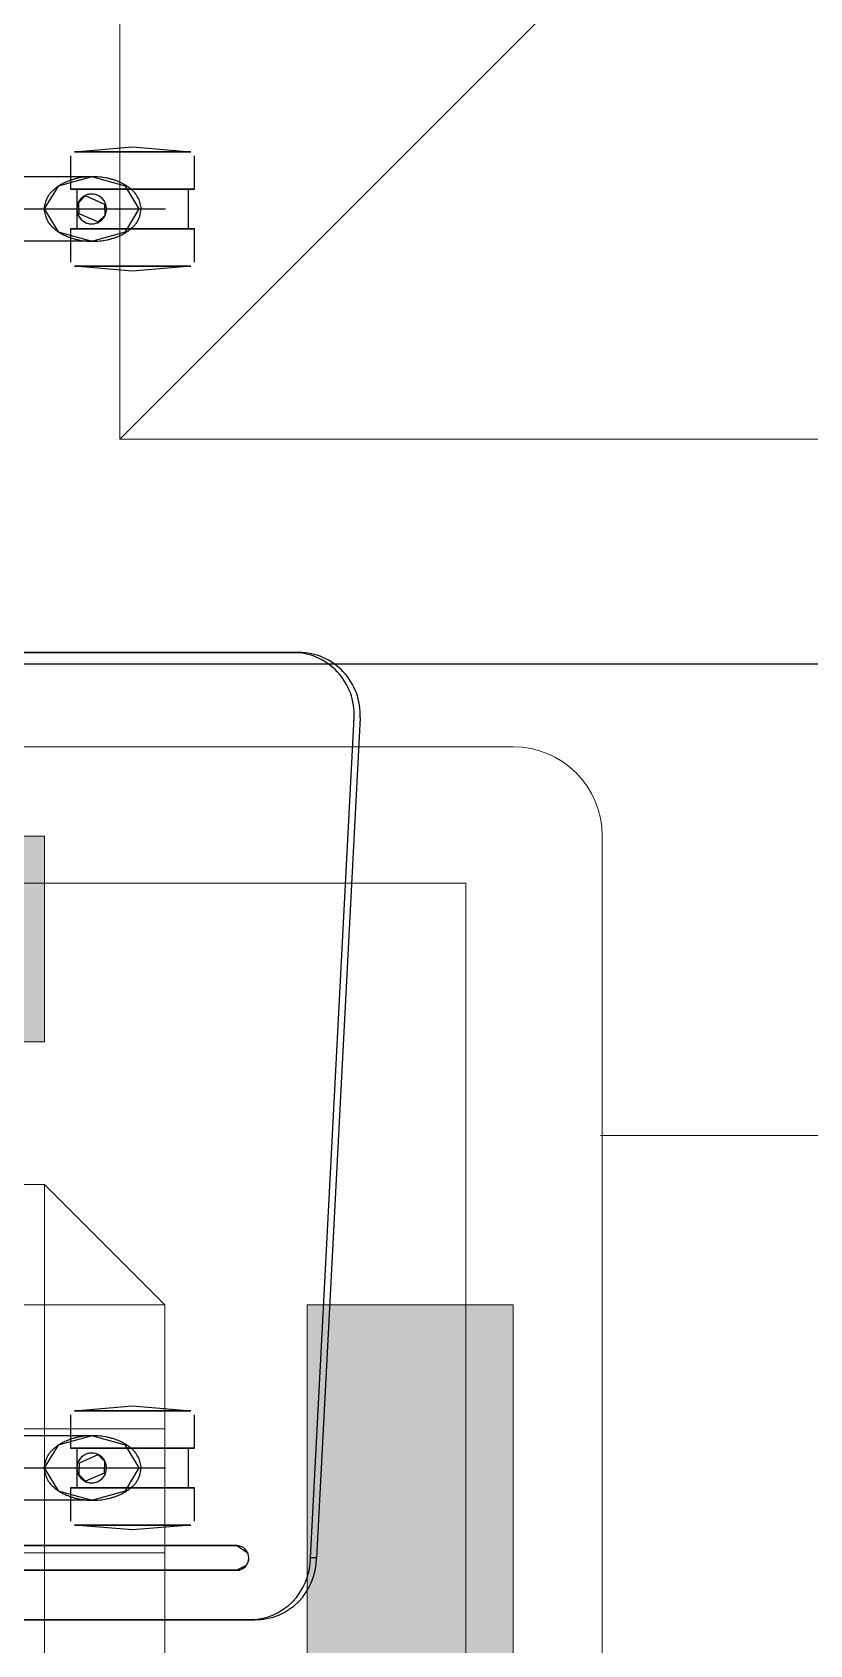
# Model space of a CAD drawing. Header units: millimetres. Extents: x -92759 to 184353, y -15225 to 86714.
# Drawn here: x 80484 to 80798, y 63930 to 64580 of the extents above; entities that cross this region are included whole.
import ezdxf

# ---------------------------------------------------------------- set-up
doc = ezdxf.new("R2010")
doc.units = ezdxf.units.MM
for name, color, linetype in [('0-1', 9, 'Continuous'), ('A-_FURT----_E', 9, 'Continuous'), ('A-PATT-CONC', 8, 'Continuous'), ('E-legend', 1, 'Continuous'), ('E-LIGHT----E', 1, 'Continuous'), ('M-_SANIFIXR_E', 9, 'Continuous'), ('M-ACMV_FCU', 5, 'Continuous')]:
    doc.layers.add(name, color=color, linetype=linetype)
for name, color, linetype, lineweight in [('HFI 9MM FPB', 94, 'Continuous', 5), ('M-ACMV_CDP', 190, 'DRAIN_PIPE', 25), ('M-ACMV_FCU-1', 86, 'Continuous', 9)]:
    doc.layers.add(name, color=color, linetype=linetype, lineweight=lineweight)
doc.styles.get("Standard").update_dxf_attribs({"font": 'arial.ttf'})
doc.linetypes.add('DRAIN_PIPE', pattern='A,0.5,-0.2,["D",Standard,S=0.1,R=0,X=-0.1,Y=-0.05],-0.25', length=0.95)

# ---------------------------------------------------------------- blocks, each defined once
blk = doc.blocks.new('SIGMUND-LR R_ 2020 - SIGMUND-LR R_ 2020-8582791-2ND STOREY Copy 1')
for p, q in [((61.25, -246.08), (61.25, -579.49)), ((568.75, -246.08), (568.75, -579.49)), ((0, -414.62), (0, -613.13)), ((20, -414.62), (20, -608.16)), ((20, -608.16), (20, -414.62)), ((30, -608.16), (30, -414.62)), ((30, -414.62), (30, -608.16)), ((0, -615.56), (0, -417.05)), ((390, -630.78), (390, -498.53)), ((390, -500.97), (390, -633.21)), ((36.25, -566.23), (38.25, -542.77)), ((38.25, -589.69), (38.25, -542.77)), ((38.25, -542.77), (38.25, -589.69)), ((53.25, -541.23), (39.79, -541.23)), ((53.25, -541.23), (53.25, -591.23)), ((53.25, -591.23), (53.25, -541.23)), ((61.25, -543.73), (53.25, -543.73)), ((53.25, -543.73), (53.25, -588.73)), ((53.25, -588.73), (53.25, -543.73)), ((69.25, -543.73), (61.25, -543.73)), ((82.71, -541.23), (69.25, -541.23)), ((69.25, -541.23), (69.25, -591.23)), ((69.25, -591.23), (69.25, -541.23)), ((69.25, -543.73), (69.25, -588.73)), ((69.25, -588.73), (69.25, -543.73)), ((84.25, -542.77), (86.25, -566.23)), ((84.25, -542.77), (84.25, -589.69)), ((84.25, -589.69), (84.25, -542.77)), ((543.75, -566.23), (545.75, -542.77)), ((545.75, -589.69), (545.75, -542.77)), ((545.75, -542.77), (545.75, -589.69)), ((560.75, -541.23), (547.29, -541.23)), ((560.75, -591.23), (560.75, -541.23)), ((560.75, -541.23), (560.75, -591.23)), ((568.75, -543.73), (560.75, -543.73)), ((560.75, -588.73), (560.75, -543.73)), ((560.75, -543.73), (560.75, -588.73)), ((576.75, -543.73), (568.75, -543.73)), ((590.21, -541.23), (576.75, -541.23)), ((576.75, -591.23), (576.75, -541.23)), ((576.75, -541.23), (576.75, -591.23)), ((576.75, -588.73), (576.75, -543.73)), ((576.75, -543.73), (576.75, -588.73)), ((591.75, -542.77), (593.75, -566.23)), ((591.75, -542.77), (591.75, -589.69)), ((591.75, -589.69), (591.75, -542.77)), ((38.25, -589.69), (36.25, -566.23)), ((86.25, -566.23), (84.25, -589.69)), ((545.75, -589.69), (543.75, -566.23)), ((593.75, -566.23), (591.75, -589.69)), ((39.79, -591.23), (53.25, -591.23)), ((53.25, -588.73), (69.25, -588.73)), ((69.25, -591.23), (82.71, -591.23)), ((547.29, -591.23), (560.75, -591.23)), ((560.75, -588.73), (576.75, -588.73)), ((576.75, -591.23), (590.21, -591.23)), ((0, -613.13), (0, -615.56)), ((390, -633.21), (390, -630.78)), ((25, -637.94), (363.69, -655.56)), ((25, -640.38), (25, -637.94)), ((363.69, -657.99), (25, -640.38))]:
    blk.add_line(p, q)
at = {"flags": 128}
for points in [[(48.25, -550.14), (48.25, -401.25), (48.25, -246.08)], [(74.25, -550.14), (74.25, -401.25), (74.25, -246.08)], [(555.75, -550.14), (555.75, -401.25), (555.75, -246.08)], [(581.75, -550.14), (581.75, -401.25), (581.75, -246.08)], [(61.25, -530.53), (52.06, -536.16), (48.25, -549.73), (52.06, -563.31), (61.25, -568.93)], [(61.25, -568.93), (70.44, -563.31), (74.25, -549.73), (70.44, -536.16), (61.25, -530.53)], [(568.75, -530.53), (559.56, -536.16), (555.75, -549.73), (559.56, -563.31), (568.75, -568.93)], [(568.75, -568.93), (577.94, -563.31), (581.75, -549.73), (577.94, -536.16), (568.75, -530.53)], [(38.25, -589.69), (38.25, -585.09), (38.25, -573.09), (38.25, -558.39), (38.25, -546.78), (38.25, -542.77)], [(38.25, -542.77), (38.25, -547.37), (38.25, -559.38), (38.25, -574.07), (38.25, -585.69), (38.25, -589.69)], [(66.49, -552.15), (63.15, -544.62), (58.6, -544.48), (56.14, -546.96), (56.01, -547.31)], [(84.25, -542.77), (84.25, -547.37), (84.25, -559.38), (84.25, -574.07), (84.25, -585.69), (84.25, -589.69)], [(84.25, -589.69), (84.25, -585.09), (84.25, -573.09), (84.25, -558.39), (84.25, -546.78), (84.25, -542.77)], [(545.75, -589.69), (545.75, -585.09), (545.75, -573.09), (545.75, -558.39), (545.75, -546.78), (545.75, -542.77)], [(545.75, -542.77), (545.75, -547.37), (545.75, -559.38), (545.75, -574.07), (545.75, -585.69), (545.75, -589.69)], [(563.51, -552.15), (566.85, -544.62), (571.4, -544.48), (573.86, -546.96), (573.99, -547.31)], [(591.75, -542.77), (591.75, -547.37), (591.75, -559.38), (591.75, -574.07), (591.75, -585.69), (591.75, -589.69)], [(591.75, -589.69), (591.75, -585.09), (591.75, -573.09), (591.75, -558.39), (591.75, -546.78), (591.75, -542.77)], [(56.01, -547.31), (59.35, -554.85), (63.9, -554.99), (66.36, -552.51), (66.49, -552.15)], [(573.99, -547.31), (570.65, -554.85), (566.1, -554.99), (563.64, -552.51), (563.51, -552.15)], [(20, -608.16), (22.08, -612.23), (24.01, -613.06), (24.98, -613.16), (25.16, -613.16), (26.78, -612.83), (30, -608.16)]]:
    blk.add_lwpolyline(points, dxfattribs=at)
for centre, start, end in [((61.25, -549.73), 360, 180), ((61.25, -549.73), 0, 180), ((568.75, -549.73), 0, 180), ((568.75, -549.73), 0, 180), ((61.25, -549.73), 180, 360), ((61.25, -549.73), 180, 0), ((568.75, -549.73), 180, 0), ((568.75, -549.73), 180, 0)]:
    blk.add_arc(centre, 6, start, end)
for centre, major_axis, start_param, end_param in [((25, -608.16), (-5, 0), 0, 1.570796), ((25, -608.16), (-5, 0), 1.570796, 3.141593), ((25, -613.13), (25, 0), 3.141593, 4.712389), ((25, -615.56), (25, 0), 3.141593, 4.712389), ((365, -630.78), (25, 0), 4.660029, 6.283185), ((365, -633.21), (-25, 0), 1.518436, 3.141593)]:
    blk.add_ellipse(centre, major_axis=major_axis, ratio=0.992546, start_param=start_param, end_param=end_param)
for points, knots in [([(61.25, -530.53), (60.49, -530.6), (59.03, -530.85), (57.38, -531.45), (56.32, -532.01), (55.73, -532.37), (54.88, -532.98), (53.7, -534.11), (52.67, -535.41), (52.1, -536.22), (51.91, -536.51), (51.62, -536.95), (51.03, -537.95), (50.26, -539.59), (49.6, -541.39), (49.13, -542.98), (48.7, -544.86), (48.21, -548.18), (48.2, -552.04), (48.69, -555.36), (49.11, -557.24), (49.52, -558.6), (50, -559.96), (50.55, -561.3), (51.19, -562.6), (51.74, -563.51), (52.15, -564.09), (52.42, -564.48), (52.93, -565.16), (53.71, -566.11), (54.57, -566.96), (55.3, -567.56), (55.88, -567.95), (56.47, -568.3), (57.29, -568.72), (58.8, -569.31), (60.24, -569.6), (61.25, -569.69)], [-1, -1, -1, -1, -0.958333, -0.916667, -0.895833, -0.885417, -0.875, -0.833333, -0.791667, -0.78125, -0.776042, -0.770833, -0.75, -0.708333, -0.666667, -0.638889, -0.611111, -0.555556, -0.444444, -0.388889, -0.361111, -0.333333, -0.305556, -0.277778, -0.25, -0.222222, -0.215278, -0.208333, -0.194444, -0.166667, -0.138889, -0.125, -0.111111, -0.097222, -0.083333, -0.055556, 0, 0, 0, 0]), ([(61.25, -569.69), (62.01, -569.62), (63.47, -569.37), (65.12, -568.78), (66.18, -568.22), (66.77, -567.86), (67.62, -567.25), (68.81, -566.13), (69.84, -564.82), (70.4, -564.02), (70.6, -563.73), (70.9, -563.28), (71.49, -562.28), (72.25, -560.64), (72.92, -558.83), (73.39, -557.24), (73.81, -555.36), (74.3, -552.04), (74.29, -548.18), (73.8, -544.86), (73.37, -542.98), (72.97, -541.61), (72.49, -540.26), (71.94, -538.93), (71.3, -537.63), (70.75, -536.73), (70.34, -536.14), (70.07, -535.75), (69.56, -535.07), (68.78, -534.13), (67.93, -533.27), (67.2, -532.67), (66.63, -532.28), (66.03, -531.93), (65.21, -531.51), (63.7, -530.91), (62.27, -530.62), (61.25, -530.53)], [-1, -1, -1, -1, -0.958333, -0.916667, -0.895833, -0.885417, -0.875, -0.833333, -0.791667, -0.78125, -0.776042, -0.770833, -0.75, -0.708333, -0.666667, -0.638889, -0.611111, -0.555556, -0.444444, -0.388889, -0.361111, -0.333333, -0.305556, -0.277778, -0.25, -0.222222, -0.215278, -0.208333, -0.194444, -0.166667, -0.138889, -0.125, -0.111111, -0.097222, -0.083333, -0.055556, 0, 0, 0, 0]), ([(568.75, -530.53), (567.99, -530.6), (566.53, -530.85), (564.88, -531.45), (563.82, -532.01), (563.23, -532.37), (562.38, -532.98), (561.2, -534.11), (560.17, -535.41), (559.6, -536.22), (559.41, -536.51), (559.12, -536.95), (558.53, -537.95), (557.76, -539.59), (557.1, -541.39), (556.63, -542.98), (556.2, -544.86), (555.71, -548.18), (555.7, -552.04), (556.19, -555.36), (556.61, -557.24), (557.02, -558.6), (557.5, -559.96), (558.05, -561.3), (558.69, -562.6), (559.24, -563.51), (559.65, -564.09), (559.92, -564.48), (560.43, -565.16), (561.21, -566.11), (562.07, -566.96), (562.8, -567.56), (563.38, -567.95), (563.97, -568.3), (564.79, -568.72), (566.3, -569.31), (567.74, -569.6), (568.75, -569.69)], [-1, -1, -1, -1, -0.958333, -0.916667, -0.895833, -0.885417, -0.875, -0.833333, -0.791667, -0.78125, -0.776042, -0.770833, -0.75, -0.708333, -0.666667, -0.638889, -0.611111, -0.555556, -0.444444, -0.388889, -0.361111, -0.333333, -0.305556, -0.277778, -0.25, -0.222222, -0.215278, -0.208333, -0.194444, -0.166667, -0.138889, -0.125, -0.111111, -0.097222, -0.083333, -0.055556, 0, 0, 0, 0]), ([(568.75, -569.69), (569.51, -569.62), (570.97, -569.37), (572.62, -568.78), (573.68, -568.22), (574.27, -567.86), (575.12, -567.25), (576.31, -566.13), (577.34, -564.82), (577.9, -564.02), (578.1, -563.73), (578.4, -563.28), (578.99, -562.28), (579.75, -560.64), (580.42, -558.83), (580.89, -557.24), (581.31, -555.36), (581.8, -552.04), (581.79, -548.18), (581.3, -544.86), (580.87, -542.98), (580.47, -541.61), (579.99, -540.26), (579.44, -538.93), (578.8, -537.63), (578.25, -536.73), (577.84, -536.14), (577.57, -535.75), (577.06, -535.07), (576.28, -534.13), (575.43, -533.27), (574.7, -532.67), (574.13, -532.28), (573.53, -531.93), (572.71, -531.51), (571.2, -530.91), (569.77, -530.62), (568.75, -530.53)], [-1, -1, -1, -1, -0.958333, -0.916667, -0.895833, -0.885417, -0.875, -0.833333, -0.791667, -0.78125, -0.776042, -0.770833, -0.75, -0.708333, -0.666667, -0.638889, -0.611111, -0.555556, -0.444444, -0.388889, -0.361111, -0.333333, -0.305556, -0.277778, -0.25, -0.222222, -0.215278, -0.208333, -0.194444, -0.166667, -0.138889, -0.125, -0.111111, -0.097222, -0.083333, -0.055556, 0, 0, 0, 0]), ([(67.25, -549.73), (67.25, -549.15), (67.08, -548.05), (66.48, -546.69), (65.66, -545.59), (64.01, -544.19), (62.42, -543.73), (61.25, -543.73)], [0, 0, 0, 0, 0.142857, 0.285714, 0.428571, 0.571429, 1, 1, 1, 1]), ([(574.75, -549.73), (574.75, -549.15), (574.58, -548.05), (573.98, -546.69), (573.16, -545.59), (571.51, -544.19), (569.92, -543.73), (568.75, -543.73)], [0, 0, 0, 0, 0.142857, 0.285714, 0.428571, 0.571429, 1, 1, 1, 1]), ([(55.25, -549.73), (55.25, -550.27), (55.36, -551.14), (55.76, -552.18), (56.07, -552.77), (56.44, -553.34), (57.01, -554.03), (57.88, -554.74), (58.91, -555.3), (60.43, -555.77), (62.07, -555.77), (63.59, -555.3), (64.79, -554.65), (65.58, -553.93), (66.08, -553.3), (66.37, -552.88), (66.67, -552.33), (66.95, -551.66), (67.19, -550.78), (67.25, -550.14), (67.25, -549.73)], [0, 0, 0, 0, 0.111111, 0.166667, 0.194444, 0.222222, 0.277778, 0.333333, 0.388889, 0.444444, 0.555556, 0.611111, 0.666667, 0.75, 0.770833, 0.791667, 0.833333, 0.875, 0.916667, 1, 1, 1, 1]), ([(562.75, -549.73), (562.75, -550.27), (562.86, -551.14), (563.26, -552.18), (563.57, -552.77), (563.94, -553.34), (564.52, -554.03), (565.67, -554.98), (567.52, -555.77), (569.57, -555.77), (571.09, -555.3), (572.29, -554.65), (573.08, -553.93), (573.58, -553.3), (573.87, -552.88), (574.18, -552.33), (574.45, -551.66), (574.69, -550.78), (574.75, -550.14), (574.75, -549.73)], [0, 0, 0, 0, 0.111111, 0.166667, 0.194444, 0.222222, 0.277778, 0.333333, 0.444444, 0.555556, 0.611111, 0.666667, 0.75, 0.770833, 0.791667, 0.833333, 0.875, 0.916667, 1, 1, 1, 1])]:
    blk.add_open_spline(points, degree=3, knots=knots)
for points in [[(61.25, -543.73), (60.86, -543.73), (60.07, -543.81), (58.92, -544.16), (57.83, -544.75), (56.84, -545.59), (56.02, -546.69), (55.42, -548.05), (55.25, -549.15), (55.25, -549.73)], [(568.75, -543.73), (568.36, -543.73), (567.57, -543.81), (566.42, -544.16), (565.33, -544.75), (564.34, -545.59), (563.52, -546.69), (562.92, -548.05), (562.75, -549.15), (562.75, -549.73)]]:
    blk.add_open_spline(points, degree=3)
blk = doc.blocks.new('1599_FURN_RHH_BLK8 _NEW__2ND STY_dwg-10261561-BLK8_RHH_2ND STOREY PLAN')
at = {"layer": 'A-_FURT----_E', "rotation": 90}
blk.add_blockref('SIGMUND-LR R_ 2020 - SIGMUND-LR R_ 2020-8582791-2ND STOREY Copy 1', (-10342.21, -15401.66), dxfattribs=at)
blk = doc.blocks.new('A$C3019c3af')
at = {"layer": 'M-_SANIFIXR_E'}
blk.add_blockref('1599_FURN_RHH_BLK8 _NEW__2ND STY_dwg-10261561-BLK8_RHH_2ND STOREY PLAN', (7599.78, 46600.1), dxfattribs=at)
blk = doc.blocks.new('RCP_B8L2')
at = {"layer": 'A-PATT-CONC'}
h = blk.add_hatch(dxfattribs=at)
h.set_pattern_fill('ANSI37', color=256, scale=189, angle=45)
h.set_pattern_definition([(90, (-370899.3, -151102.3), (-600.075, 0), []), (180, (-370899.3, -151102.3), (-6e-14, -600.075), [])])
h.paths.add_polyline_path([(-370899.32, -151102.3), (-373899.32, -151102.3), (-373899.32, -158302.3), (-370899.32, -158302.3)])
at = {"layer": 'HFI 9MM FPB'}
h = blk.add_hatch(dxfattribs=at)
h.set_pattern_fill('ANSI33', color=256, scale=50)
h.set_pattern_definition([(45, (-581589.02, -147239), (-224.5064, 224.5064), []), (45, (-581364.5, -147239), (-224.5064, 224.5064), [158.75, -79.375])])
h.paths.add_polyline_path([(-370899.32, -151102.3), (-373899.32, -151102.3), (-373899.32, -158302.3), (-370899.32, -158302.3)], flags=16)
edge = h.paths.add_edge_path()
edge.add_line((-373218.07, -158677.3), (-373818.07, -158677.3))
edge.add_line((-373818.07, -158677.3), (-373818.07, -159161.3))
edge.add_line((-373818.07, -159127.3), (-374768.07, -159127.3))
edge.add_line((-374768.07, -159127.3), (-374768.07, -149827.3))
edge.add_line((-374768.07, -149827.3), (-373818.07, -149827.3))
edge.add_line((-373818.07, -149827.3), (-373818.07, -150277.3))
edge.add_line((-373818.07, -150277.3), (-373218.07, -150277.3))
edge.add_line((-373218.07, -150277.3), (-373218.07, -149827.3))
edge.add_line((-373218.07, -149827.3), (-371918.07, -149827.3))
edge.add_line((-371918.07, -149827.3), (-371918.07, -150277.3))
edge.add_line((-371918.07, -150277.3), (-369968.07, -150277.3))
edge.add_line((-369968.07, -150277.3), (-369968.07, -157777.3))
edge.add_line((-369968.07, -157777.3), (-370568.07, -157777.3))
edge.add_line((-370568.07, -157777.3), (-370568.07, -159127.3))
edge.add_line((-370568.07, -159127.3), (-373218.07, -159127.3))
edge.add_line((-373218.07, -159127.3), (-373218.07, -158677.3))
blk = doc.blocks.new('L20')
at = {"layer": 'E-LIGHT----E', "lineweight": 5}
blk.add_line((-300, -300), (300, 300), dxfattribs=at)
blk.add_lwpolyline([(-300, -300), (300, -300), (300, 300), (-300, 300)], close=True, dxfattribs=at)
blk = doc.blocks.new('EL_B8_L2_R4')
at = {"layer": 'E-legend', "color": 0}
blk.add_blockref('L20', (-9481.32, -14625.6), dxfattribs=at)
blk = doc.blocks.new('A$Ca8a76259')
at = {"layer": 'M-ACMV_FCU', "lineweight": 0}
h = blk.add_hatch(color=256, dxfattribs=at)
h.dxf.hatch_style = 1
h.paths.add_polyline_path([(250, 356), (250, 439), (-250, 439), (-250, 356)])
h.paths.add_polyline_path([(356, -250), (439, -250), (439, 250), (356, 250)])
h.paths.add_polyline_path([(-356, 250), (-439, 250), (-439, -250), (-356, -250)])
h.paths.add_polyline_path([(-250, -356), (-250, -439), (250, -439), (250, -356)])
for p, q in [((439, 475), (-439, 475)), ((439, 475), (439, 475)), ((475, 439), (475, 439)), ((475, 439), (475, -439)), ((-250, 298.5), (250, 298.5)), ((250, 298.5), (298.5, 250)), ((250, 298.5), (250, -298.5)), ((298.5, 250), (-298.5, 250)), ((298.5, 250), (298.5, -250)), ((298.5, 200), (-298.5, 200)), ((298.5, 150), (-298.5, 150))]:
    blk.add_line(p, q, dxfattribs=at)
for points in [[(-250, 356), (250, 356), (250, 439), (-250, 439)], [(420, 420), (420, -420), (-420, -420), (-420, 420)], [(356, 250), (356, -250), (439, -250), (439, 250)]]:
    blk.add_lwpolyline(points, close=True, dxfattribs=at)
blk.add_arc((439, 439), 36, 0, 90, dxfattribs=at)
blk = doc.blocks.new('FCU -1')
at = {"layer": 'M-ACMV_CDP', "lineweight": 5}
blk.add_line((378826.63, -51081.4), (378826.63, -51186.4), dxfattribs=at)
at = {"layer": 'M-ACMV_FCU', "lineweight": 5, "rotation": 270}
blk.add_blockref('A$Ca8a76259', (378508.35, -50607.13), dxfattribs=at)
blk = doc.blocks.new('ACMV_B8_L2')
at = {"layer": 'M-ACMV_FCU-1', "rotation": 90}
blk.add_blockref('FCU -1', (90295.74, -420407.59), dxfattribs=at)

msp = doc.modelspace()

# ---------------------------------------------------------------- block references
at = {"layer": '0-1'}
msp.add_blockref('A$C3019c3af', (82701.06, 32741.24), dxfattribs=at)
at = {"layer": 'A-PATT-CONC'}
msp.add_blockref('RCP_B8L2', (452619.12, 220318.54), dxfattribs=at)
at = {"layer": 'E-legend', "color": 7}
msp.add_blockref('EL_B8_L2_R4', (90301.06, 79341.24), dxfattribs=at)
at = {"layer": 'M-ACMV_FCU-1'}
msp.add_blockref('ACMV_B8_L2', (-60663.56, 105715.91), dxfattribs=at)

doc.saveas('drawing.dxf')
